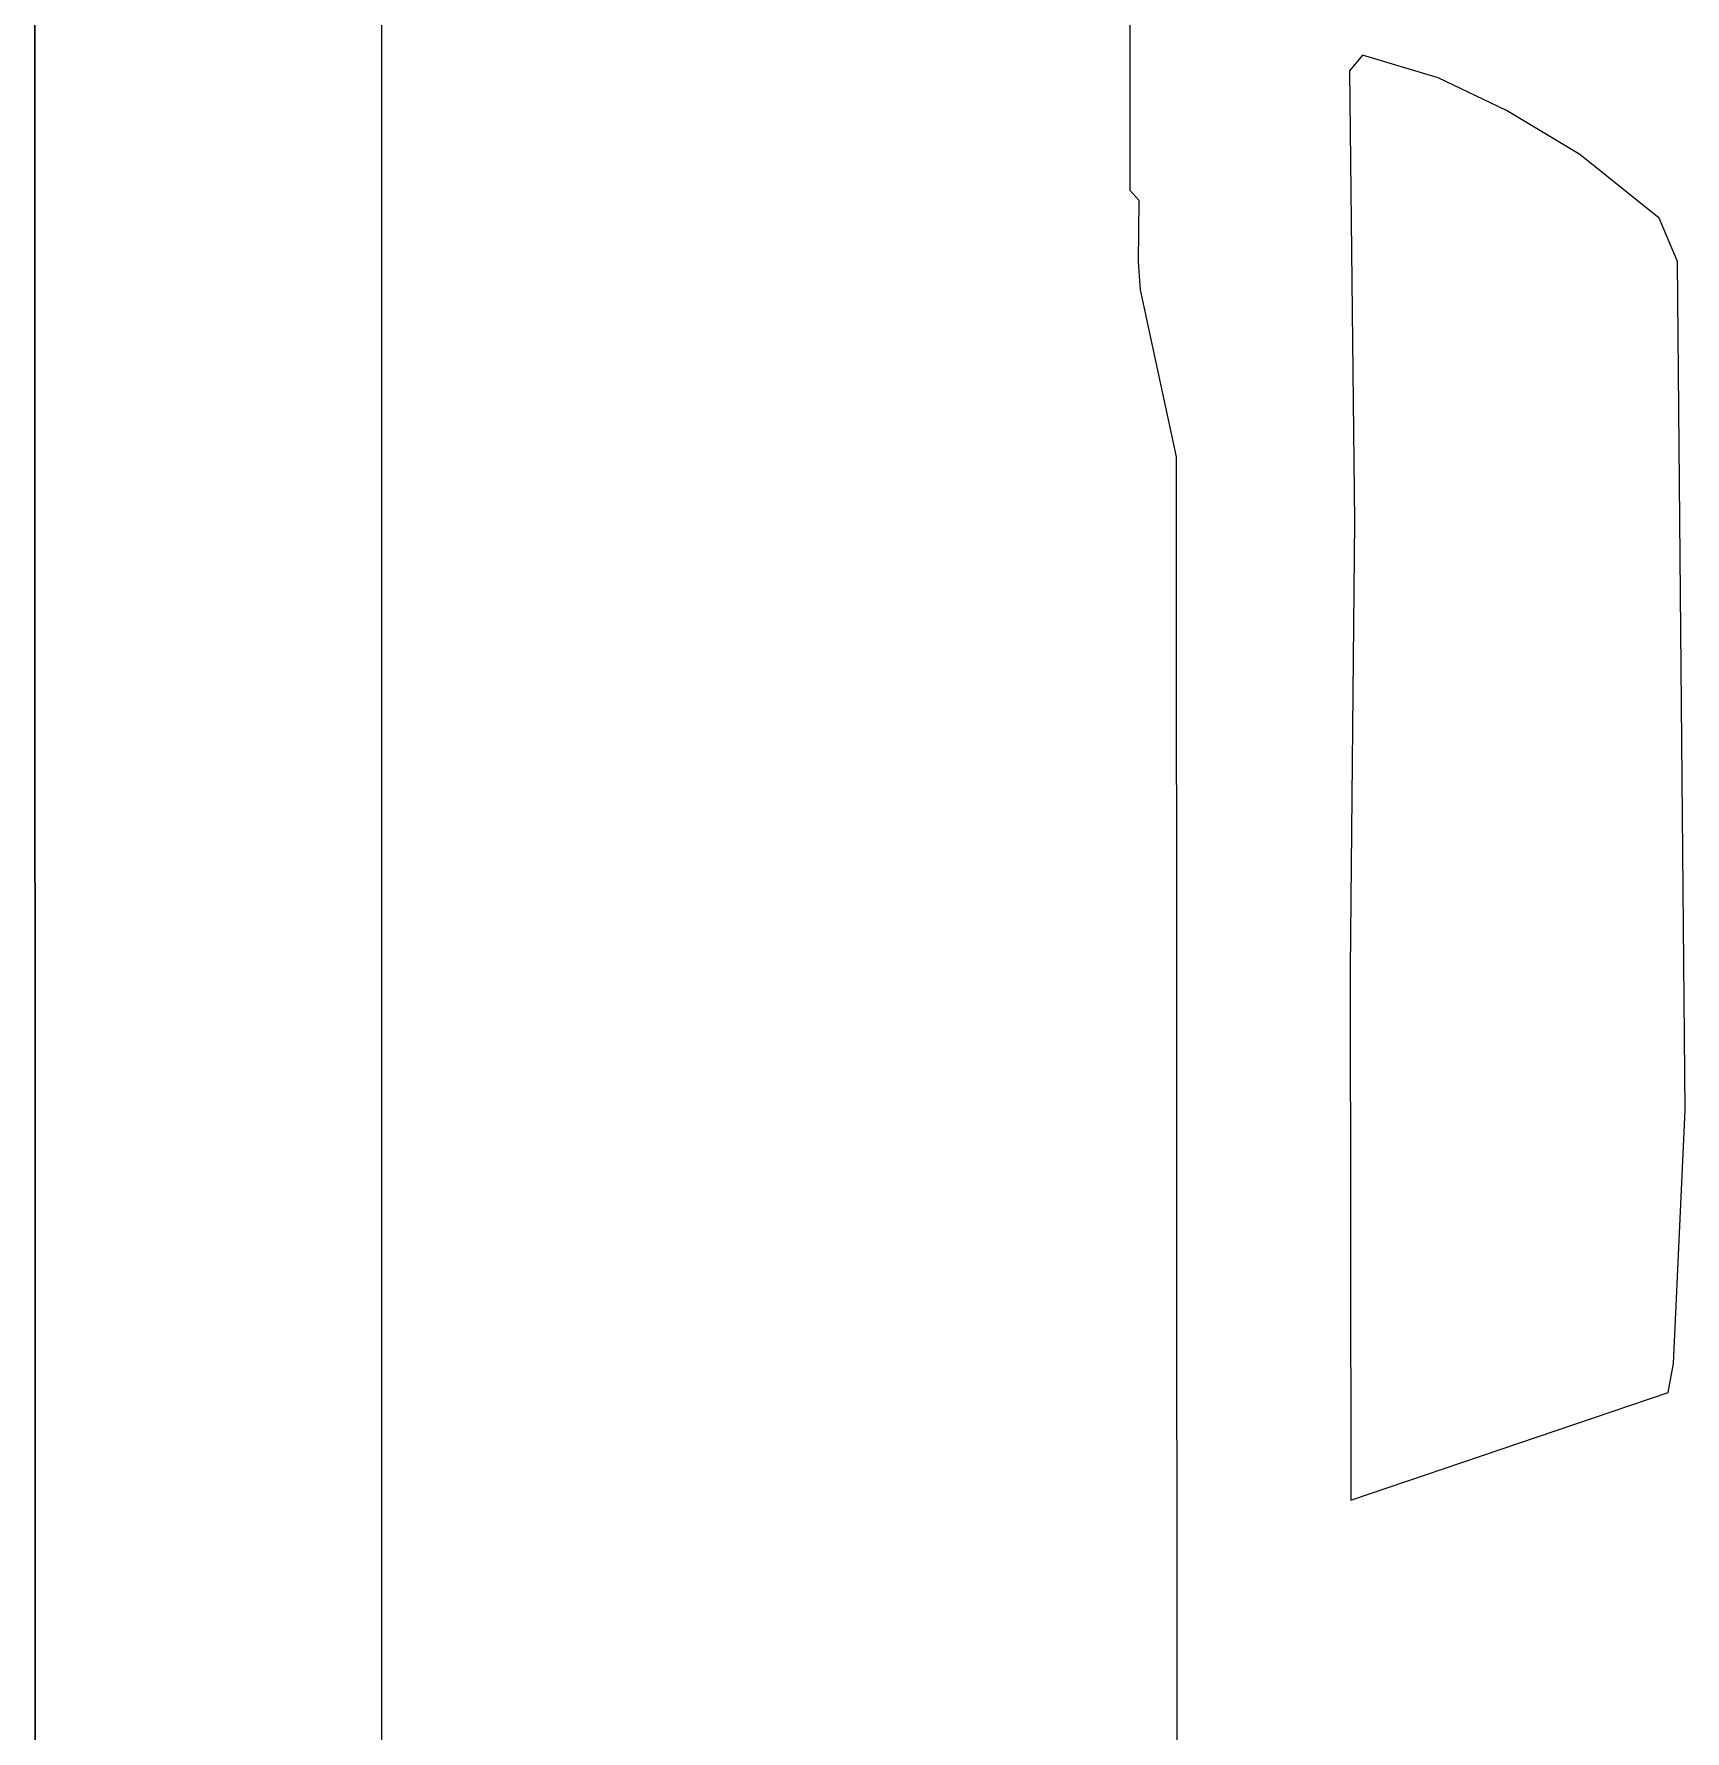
# Model space of a CAD drawing. Header units: millimetres. Extents: x 10 to 410, y 10 to 287.
# Drawn here: x 95.45 to 102.59, y 148.63 to 155.97 of the extents above; entities that cross this region are included whole.
import ezdxf

# ---------------------------------------------------------------- set-up
doc = ezdxf.new("R2010")
doc.units = ezdxf.units.MM
doc.layers.add('LAYER6', color=252, linetype='Continuous')

# ---------------------------------------------------------------- blocks, each defined once
blk = doc.blocks.new('FcPack%d0')
at = {"layer": 'LAYER6', "color": 1, "linetype": 'Continuous', "lineweight": 13}
for p, q in [((-49.6468, -31.7489), (-49.6528, 73.6197)), ((-48.1468, -31.7488), (-48.1528, 73.6198)), ((-49.6504, 31.3655), (-49.6468, -31.7489)), ((-44.9145, 5.6816), (-44.9145, -0.6147)), ((-43.9085, -0.0314), (-43.9648, -0.0992)), ((-43.5807, -0.1299), (-43.9085, -0.0314)), ((-43.9648, -0.0992), (-43.9427, -2.0484)), ((-43.2863, -0.2714), (-43.5807, -0.1299)), ((-42.9684, -0.4615), (-43.2863, -0.2714)), ((-42.6265, -0.7361), (-42.9684, -0.4615)), ((-44.9145, -0.6147), (-44.8755, -0.6578)), ((-44.8755, -0.6578), (-44.8787, -0.9248)), ((-42.5471, -0.923), (-42.6265, -0.7361)), ((-44.8787, -0.9248), (-44.8698, -1.0462)), ((-42.5139, -4.5933), (-42.5471, -0.923)), ((-44.8698, -1.0462), (-44.714, -1.7682)), ((-44.714, -1.7682), (-44.7078, -15.5753)), ((-43.9427, -2.0484), (-43.962, -3.9815)), ((-43.962, -3.9815), (-43.959, -6.2799)), ((-42.5635, -5.6886), (-42.5139, -4.5933)), ((-42.5874, -5.8133), (-42.5635, -5.6886)), ((-43.959, -6.2799), (-42.5874, -5.8133))]:
    blk.add_line(p, q, dxfattribs=at)

msp = doc.modelspace()

# ---------------------------------------------------------------- block references
at = {"layer": 'LAYER6', "color": 1, "linetype": 'Continuous', "lineweight": 13}
msp.add_blockref('FcPack%d0', (145.1, 155.9091), dxfattribs=at)

doc.saveas('drawing.dxf')
